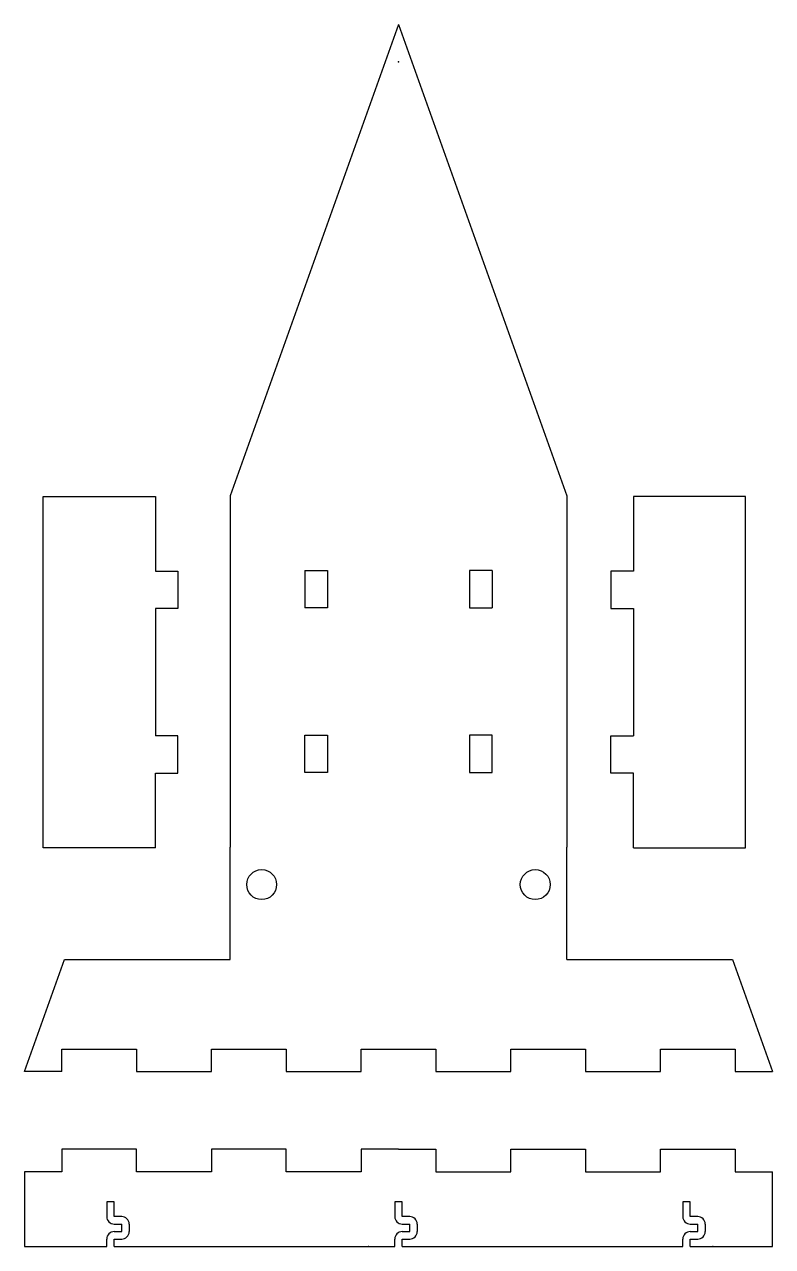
# Model space of a CAD drawing. Header units: millimetres. Extents: x 0 to 200, y -47 to 280.
import ezdxf

# ---------------------------------------------------------------- set-up
doc = ezdxf.new("R2010")
doc.units = ezdxf.units.MM
doc.header["$MEASUREMENT"] = 0

msp = doc.modelspace()

# ---------------------------------------------------------------- linework, layer by layer
for p, q in [((100, 280), (55, 154)), ((100, 280), (145, 154)), ((5.02, 59.81), (5.02, 153.81)), ((5.02, 153.81), (35.02, 153.81)), ((35.02, 153.81), (35.02, 133.81)), ((55, 154), (55, 60)), ((145, 154), (145, 60)), ((192.81, 153.81), (162.81, 153.81)), ((162.81, 153.81), (162.81, 133.81)), ((192.81, 59.81), (192.81, 153.81)), ((75, 134), (81, 134)), ((75, 134), (75, 124)), ((81, 134), (81, 124)), ((125, 134), (119, 134)), ((119, 134), (119, 124)), ((125, 134), (125, 124)), ((35.02, 133.81), (41.02, 133.81)), ((41.02, 133.81), (41.02, 123.81)), ((162.81, 133.81), (156.81, 133.81)), ((156.81, 133.81), (156.81, 123.81)), ((41.02, 123.81), (35.02, 123.81)), ((35.02, 123.81), (35.02, 89.81)), ((81, 124), (75, 124)), ((119, 124), (125, 124)), ((156.81, 123.81), (162.81, 123.81)), ((162.81, 123.81), (162.81, 89.81)), ((41.02, 89.81), (35.02, 89.81)), ((41.02, 79.81), (41.02, 89.81)), ((75, 90), (81, 90)), ((75, 80), (75, 90)), ((81, 90), (81, 80)), ((125, 90), (119, 90)), ((119, 90), (119, 80)), ((125, 80), (125, 90)), ((156.81, 79.81), (156.81, 89.81)), ((156.81, 89.81), (162.81, 89.81)), ((35.02, 59.81), (35.02, 79.81)), ((35.02, 79.81), (41.02, 79.81)), ((81, 80), (75, 80)), ((119, 80), (125, 80)), ((162.81, 79.81), (156.81, 79.81)), ((162.81, 59.81), (162.81, 79.81)), ((35.02, 59.81), (5.02, 59.81)), ((55, 30), (55, 60)), ((145, 30), (145, 60)), ((162.81, 59.81), (192.81, 59.81)), ((0, 0), (10.71, 30)), ((10.71, 30), (55, 30)), ((145, 30), (189.29, 30)), ((189.29, 30), (200, 0)), ((10, 0), (10, 6)), ((10, 6), (30, 6)), ((30, 6), (30, 0)), ((50, 0), (50, 6)), ((50, 6), (70, 6)), ((70, 6), (70, 0)), ((90, 0), (90, 6)), ((90, 6), (110, 6)), ((110, 6), (110, 0)), ((130, 0), (130, 6)), ((130, 6), (150, 6)), ((150, 6), (150, 0)), ((170, 0), (170, 6)), ((170, 6), (190, 6)), ((190, 6), (190, 0)), ((10, 0), (0, 0)), ((30, 0), (50, 0)), ((70, 0), (90, 0)), ((110, 0), (130, 0)), ((150, 0), (170, 0)), ((190, 0), (200, 0)), ((30, -20.78), (10, -20.78)), ((10, -20.78), (10, -26.78)), ((30, -26.78), (30, -20.78)), ((70, -20.78), (50, -20.78)), ((50, -20.78), (50, -26.78)), ((70, -26.78), (70, -20.78)), ((100, -20.78), (90, -20.78)), ((90, -20.78), (90, -26.78)), ((100, -20.78), (110, -20.78)), ((110, -20.78), (110, -26.78)), ((130, -26.78), (130, -20.78)), ((130, -20.78), (150, -20.78)), ((150, -20.78), (150, -26.78)), ((170, -26.78), (170, -20.78)), ((170, -20.78), (190, -20.78)), ((190, -20.78), (190, -26.78)), ((0, -26.78), (0, -46.78)), ((10, -26.78), (0, -26.78)), ((50, -26.78), (30, -26.78)), ((90, -26.78), (70, -26.78)), ((110, -26.78), (130, -26.78)), ((150, -26.78), (170, -26.78)), ((190, -26.78), (200, -26.78)), ((200, -46.78), (200, -26.78)), ((24, -34.78), (22, -34.78)), ((22, -34.78), (22, -38.78)), ((24, -38.78), (24, -34.78)), ((101, -34.78), (99, -34.78)), ((99, -34.78), (99, -38.78)), ((101, -38.78), (101, -34.78)), ((178, -34.78), (176, -34.78)), ((176, -34.78), (176, -38.78)), ((178, -38.78), (178, -34.78)), ((26, -38.78), (24, -38.78)), ((103, -38.78), (101, -38.78)), ((180, -38.78), (178, -38.78)), ((24, -40.78), (26, -40.78)), ((26, -42.78), (26, -40.78)), ((28, -40.78), (28, -42.78)), ((101, -40.78), (103, -40.78)), ((103, -42.78), (103, -40.78)), ((105, -40.78), (105, -42.78)), ((178, -40.78), (180, -40.78)), ((180, -42.78), (180, -40.78)), ((182, -40.78), (182, -42.78)), ((22, -46.78), (22, -44.78)), ((24, -42.78), (26, -42.78)), ((24, -46.78), (24, -44.78)), ((24, -44.78), (26, -44.78)), ((99, -46.78), (99, -44.78)), ((101, -42.78), (103, -42.78)), ((101, -46.78), (101, -44.78)), ((101, -44.78), (103, -44.78)), ((176, -46.78), (176, -44.78)), ((178, -42.78), (180, -42.78)), ((178, -46.78), (178, -44.78)), ((178, -44.78), (180, -44.78)), ((0, -46.78), (22, -46.78)), ((24, -46.78), (99, -46.78)), ((101, -46.78), (176, -46.78)), ((178, -46.78), (200, -46.78))]:
    msp.add_line(p, q)
for centre in [(63.42, 50), (136.57, 50)]:
    msp.add_circle(centre, 4)
for centre, start, end in [((24, -38.78), 180, 270), ((26, -40.78), 0, 90), ((101, -38.78), 180, 270), ((103, -40.78), 0, 90), ((178, -38.78), 180, 270), ((180, -40.78), 0, 90), ((24, -44.78), 90, 180), ((26, -42.78), 270, 0), ((101, -44.78), 90, 180), ((103, -42.78), 270, 0), ((178, -44.78), 90, 180), ((180, -42.78), 270, 0)]:
    msp.add_arc(centre, 2, start, end)
for p in [(100, 270), (92, -46.78), (184, -46.78)]:
    msp.add_point(p)

doc.saveas('drawing.dxf')
